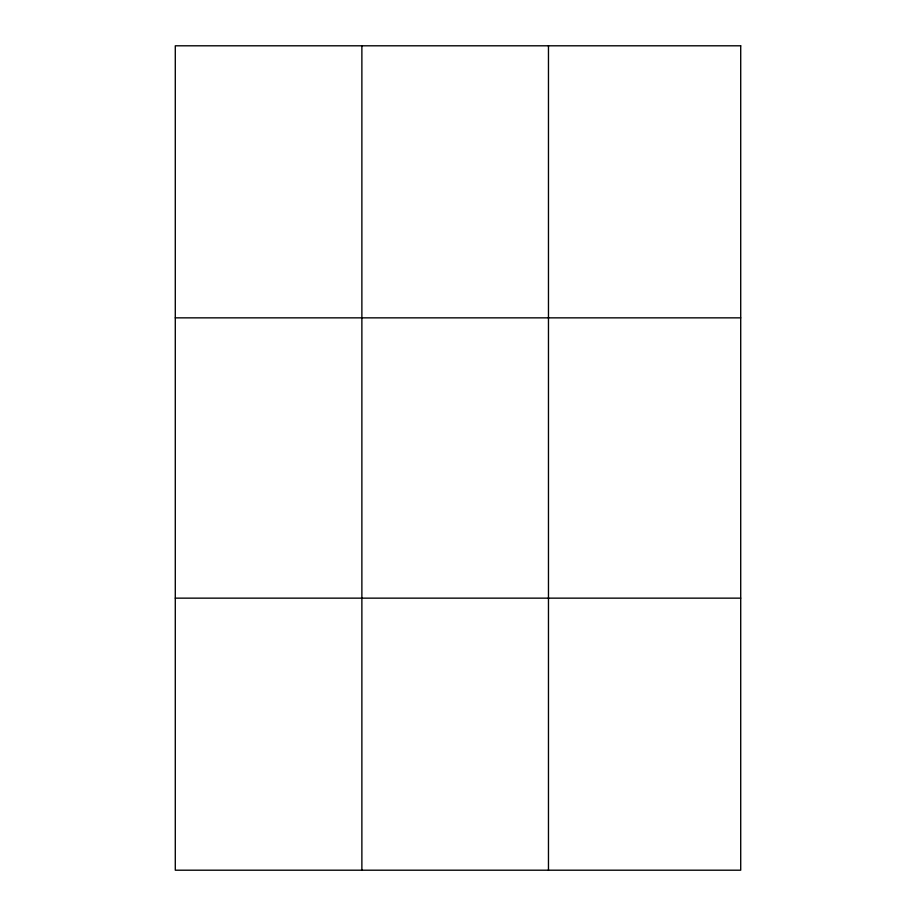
<?xml version="1.0" encoding="UTF-8"?>
<svg xmlns="http://www.w3.org/2000/svg" width="916" height="916" viewBox="0 0 916 916"><rect width="100%" height="100%" fill="white"/><g stroke="black" fill="none" stroke-linecap="round" stroke-linejoin="round"><path stroke-width="1.37" d="M361.877 870.2L361.877 45.8M548.466 870.2L548.466 45.8M175.288 317.852L740.712 317.852M175.288 598.148L740.712 598.148M740.712 45.8L740.712 870.2L175.288 870.2L175.288 45.8L740.712 45.8"/></g></svg>
